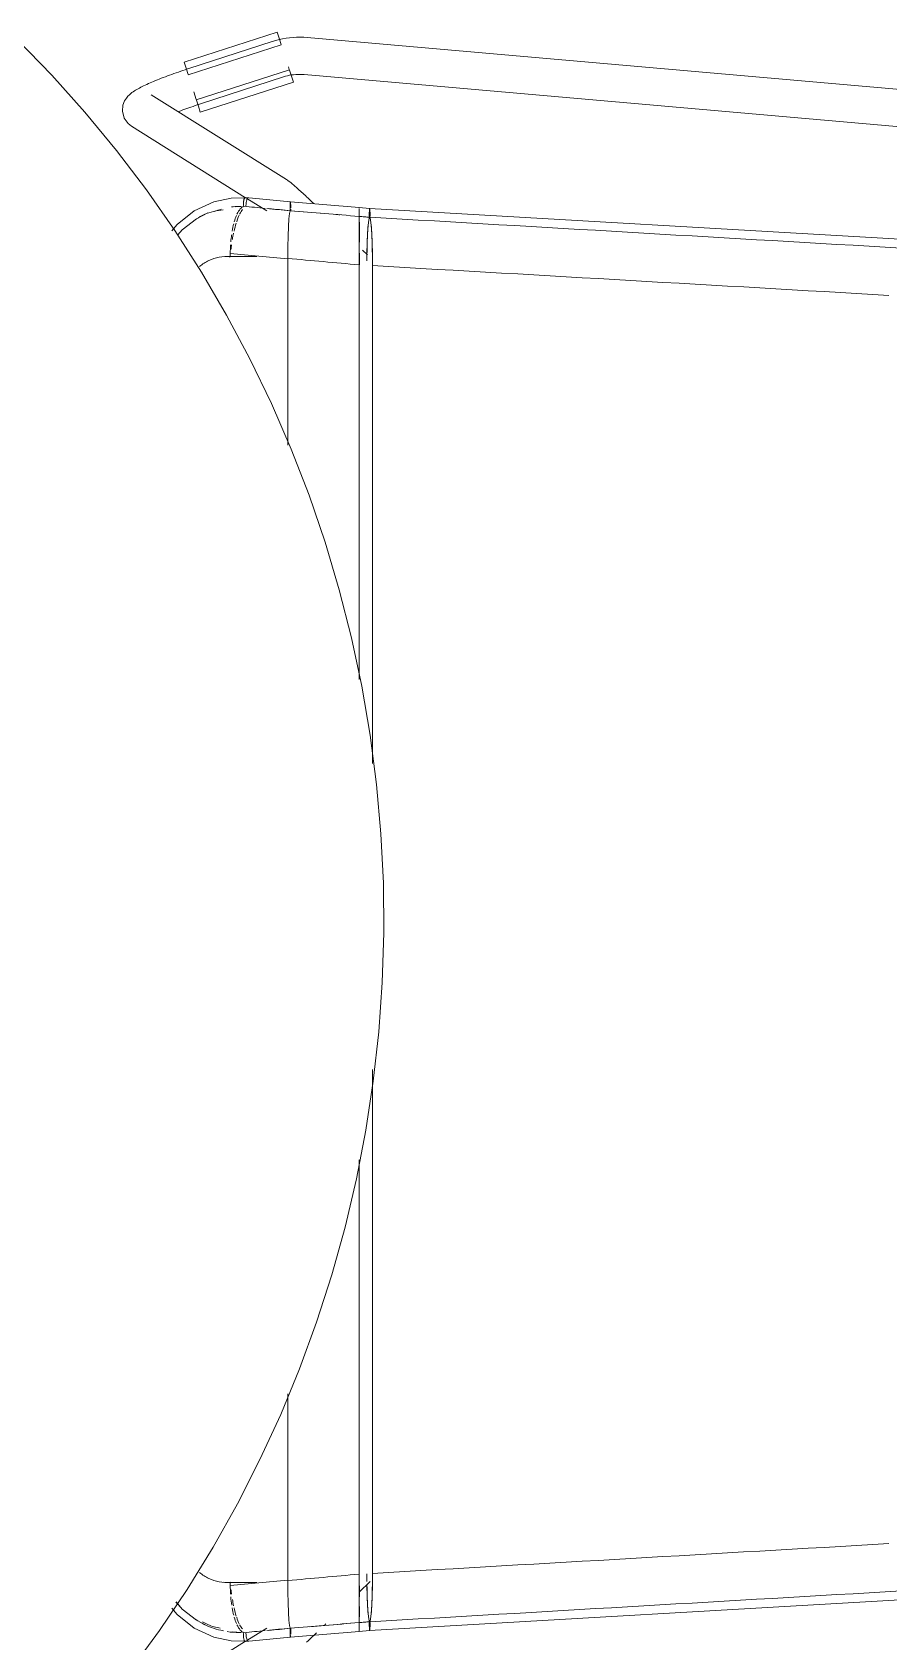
# Model space of a CAD drawing. Header units: millimetres. Extents: x 155927 to 295199, y -4084 to 97293.
# Drawn here: x 227939 to 228215, y 20969 to 21488 of the extents above; entities that cross this region are included whole.
import ezdxf

# ---------------------------------------------------------------- set-up
doc = ezdxf.new("R2010")
doc.units = ezdxf.units.MM
doc.header["$MEASUREMENT"] = 0
doc.layers.add('I-FURN', color=8, linetype='CONTINUOUS', lineweight=9)

msp = doc.modelspace()

# ---------------------------------------------------------------- linework, layer by layer
at = {"layer": 'I-FURN'}
for p, q in [((227945.47, 21474.15), (227934.34, 21485.65)), ((227988.18, 21478.31), (228018.18, 21488)), ((227989.48, 21474.27), (228019.49, 21483.95)), ((228016.54, 21485), (227989.73, 21476.28)), ((228016.59, 21485.01), (228016.54, 21485)), ((228017.69, 21485.34), (228016.59, 21485.01)), ((228018.79, 21485.63), (228017.69, 21485.34)), ((228018.18, 21488), (228018.81, 21486.04)), ((228019.91, 21485.87), (228018.79, 21485.63)), ((228018.81, 21486.04), (228019.45, 21484.07)), ((228021.03, 21486.06), (228019.91, 21485.87)), ((228022.17, 21486.21), (228021.03, 21486.06)), ((228023.3, 21486.32), (228022.17, 21486.21)), ((228024.44, 21486.38), (228023.3, 21486.32)), ((228025.58, 21486.39), (228024.44, 21486.38)), ((228026.73, 21486.36), (228025.58, 21486.39)), ((228027.87, 21486.28), (228026.73, 21486.36)), ((228471.19, 21447.33), (228027.87, 21486.28)), ((227956.13, 21462.22), (227945.47, 21474.15)), ((227980.81, 21473.11), (227981.46, 21473.37)), ((227981.46, 21473.37), (227982.13, 21473.62)), ((227982.13, 21473.62), (227982.81, 21473.88)), ((227982.81, 21473.88), (227983.49, 21474.13)), ((227983.49, 21474.13), (227984.19, 21474.38)), ((227984.19, 21474.38), (227984.9, 21474.64)), ((227984.9, 21474.64), (227985.62, 21474.89)), ((227985.62, 21474.89), (227986.34, 21475.14)), ((227986.34, 21475.14), (227987.07, 21475.4)), ((227987.07, 21475.4), (227987.8, 21475.64)), ((227987.8, 21475.64), (227988.54, 21475.89)), ((227988.81, 21476.36), (227988.18, 21478.31)), ((227988.54, 21475.89), (227989.28, 21476.14)), ((227989.44, 21474.38), (227988.81, 21476.36)), ((227989.28, 21476.14), (227989.73, 21476.28)), ((228022.09, 21475.88), (227992.09, 21466.2)), ((227993.44, 21464.87), (228020.25, 21473.58)), ((228020.25, 21473.58), (228020.89, 21473.78)), ((228020.89, 21473.78), (228021.53, 21473.94)), ((228021.53, 21473.94), (228022.17, 21474.08)), ((228021.77, 21476.87), (228022.06, 21475.98)), ((228022.13, 21475.77), (228022.77, 21473.79)), ((228022.17, 21474.08), (228022.83, 21474.2)), ((228022.77, 21473.79), (228023.4, 21471.84)), ((228022.83, 21474.2), (228023.48, 21474.29)), ((228023.48, 21474.29), (228024.14, 21474.35)), ((228024.14, 21474.35), (228024.8, 21474.38)), ((228024.8, 21474.38), (228025.46, 21474.39)), ((228025.46, 21474.39), (228026.13, 21474.38)), ((228026.13, 21474.38), (228026.79, 21474.33)), ((228026.79, 21474.33), (228026.82, 21474.33)), ((228026.82, 21474.33), (228451.32, 21437.03)), ((227970.52, 21467.84), (227970.95, 21468.21)), ((227970.95, 21468.21), (227971.35, 21468.52)), ((227971.35, 21468.52), (227971.74, 21468.8)), ((227971.74, 21468.8), (227972.13, 21469.05)), ((227972.13, 21469.05), (227972.52, 21469.3)), ((227972.52, 21469.3), (227972.92, 21469.53)), ((227972.92, 21469.53), (227973.33, 21469.76)), ((227973.33, 21469.76), (227973.75, 21469.99)), ((227973.75, 21469.99), (227974.19, 21470.22)), ((227974.19, 21470.22), (227974.65, 21470.45)), ((227974.65, 21470.45), (227975.12, 21470.68)), ((227975.12, 21470.68), (227975.62, 21470.91)), ((227975.62, 21470.91), (227976.13, 21471.15)), ((227976.13, 21471.15), (227976.65, 21471.39)), ((227976.65, 21471.39), (227977.2, 21471.63)), ((227977.2, 21471.63), (227977.76, 21471.87)), ((227977.76, 21471.87), (227978.34, 21472.11)), ((227978.34, 21472.11), (227978.93, 21472.36)), ((227978.93, 21472.36), (227979.54, 21472.61)), ((227979.54, 21472.61), (227980.17, 21472.86)), ((227980.17, 21472.86), (227980.81, 21473.11)), ((227991.25, 21468.77), (227992.06, 21466.29)), ((227993.39, 21462.15), (228023.4, 21471.84)), ((227968.27, 21462.48), (227968.45, 21464.45)), ((227968.45, 21464.45), (227968.97, 21465.83)), ((227968.97, 21465.83), (227969.54, 21466.75)), ((227969.54, 21466.75), (227970.05, 21467.37)), ((227970.05, 21467.37), (227970.52, 21467.84)), ((228021.16, 21440.49), (227977.58, 21467.79)), ((227987.09, 21462.66), (227987.72, 21462.9)), ((227987.72, 21462.9), (227988.37, 21463.13)), ((227988.37, 21463.13), (227989.03, 21463.37)), ((227989.03, 21463.37), (227989.69, 21463.61)), ((227989.69, 21463.61), (227990.37, 21463.84)), ((227990.37, 21463.84), (227991.05, 21464.07)), ((227991.05, 21464.07), (227991.73, 21464.31)), ((227991.73, 21464.31), (227992.42, 21464.54)), ((227992.76, 21464.11), (227992.13, 21466.08)), ((227992.42, 21464.54), (227993.11, 21464.76)), ((227993.39, 21462.15), (227992.76, 21464.11)), ((227993.11, 21464.76), (227993.44, 21464.87)), ((227966.31, 21449.88), (227956.13, 21462.22)), ((227968.86, 21460.25), (227968.27, 21462.48)), ((227970.08, 21458.52), (227968.86, 21460.25)), ((227970.08, 21458.52), (227971.21, 21457.63)), ((227971.21, 21457.63), (228007.97, 21434.59)), ((227986.46, 21462.43), (227987.09, 21462.66)), ((227975.98, 21437.13), (227966.31, 21449.88)), ((227985.13, 21424.01), (227975.98, 21437.13)), ((228021.16, 21440.49), (228021.49, 21440.27)), ((228021.49, 21440.27), (228021.74, 21440.09)), ((228021.74, 21440.09), (228021.97, 21439.92)), ((228021.97, 21439.92), (228022.19, 21439.74)), ((228022.19, 21439.74), (228022.42, 21439.56)), ((228022.42, 21439.56), (228022.65, 21439.37)), ((228022.65, 21439.37), (228022.89, 21439.17)), ((228022.89, 21439.17), (228023.14, 21438.96)), ((228023.14, 21438.96), (228023.41, 21438.73)), ((228023.41, 21438.73), (228023.69, 21438.49)), ((228023.69, 21438.49), (228023.98, 21438.23)), ((228023.98, 21438.23), (228024.29, 21437.96)), ((228024.29, 21437.96), (228024.61, 21437.67)), ((228024.61, 21437.67), (228024.95, 21437.37)), ((228024.95, 21437.37), (228025.3, 21437.05)), ((228025.3, 21437.05), (228025.67, 21436.72)), ((227991.41, 21430.34), (227997.72, 21433.24)), ((227997.72, 21433.24), (228003.37, 21434.45)), ((228003.37, 21434.45), (228008.83, 21434.54)), ((228022.43, 21433.24), (228007.94, 21434.66)), ((228008.34, 21434.36), (228014.79, 21430.32)), ((228022.34, 21432.3), (228022.33, 21431.85)), ((228022.33, 21431.84), (228022.34, 21432.3)), ((228022.33, 21431.85), (228022.33, 21431.36)), ((228022.33, 21431.35), (228022.33, 21431.84)), ((228022.36, 21432.69), (228022.34, 21432.3)), ((228022.34, 21432.3), (228022.36, 21432.68)), ((228022.38, 21432.98), (228022.36, 21432.69)), ((228022.36, 21432.68), (228022.38, 21432.98)), ((228022.4, 21433.17), (228022.38, 21432.98)), ((228022.4, 21433.17), (228022.43, 21433.24)), ((228022.43, 21433.24), (228022.4, 21433.17)), ((228044.63, 21431.41), (228022.43, 21433.24)), ((228022.46, 21433.18), (228022.43, 21433.24)), ((228022.43, 21433.24), (228022.46, 21433.17)), ((228022.48, 21432.99), (228022.46, 21433.18)), ((228022.46, 21433.17), (228022.48, 21432.99)), ((228022.5, 21432.7), (228022.48, 21432.99)), ((228022.48, 21432.99), (228022.5, 21432.69)), ((228022.52, 21432.31), (228022.5, 21432.7)), ((228022.5, 21432.69), (228022.52, 21432.31)), ((228022.53, 21431.86), (228022.52, 21432.31)), ((228022.52, 21432.31), (228022.53, 21431.86)), ((228022.53, 21431.37), (228022.53, 21431.86)), ((228022.53, 21431.86), (228022.53, 21431.37)), ((228025.67, 21436.72), (228026.04, 21436.38)), ((228026.04, 21436.38), (228026.43, 21436.02)), ((228026.43, 21436.02), (228026.84, 21435.65)), ((228026.84, 21435.65), (228027.25, 21435.27)), ((228027.25, 21435.27), (228027.67, 21434.88)), ((228027.67, 21434.88), (228028.11, 21434.48)), ((228028.11, 21434.48), (228028.55, 21434.07)), ((228028.55, 21434.07), (228029.01, 21433.64)), ((228029.01, 21433.64), (228029.47, 21433.21)), ((228029.47, 21433.21), (228029.94, 21432.77)), ((227985.88, 21426), (227991.41, 21430.34)), ((227987.54, 21424.27), (227992.12, 21427.76)), ((227992.12, 21427.76), (227995.8, 21429.67)), ((228021.97, 21427.76), (228021.81, 21425.28)), ((228021.82, 21425.33), (228021.97, 21427.77)), ((228021.97, 21427.78), (228022.14, 21429.5)), ((228022.14, 21429.5), (228021.97, 21427.76)), ((228022.14, 21429.5), (228022.34, 21430.39)), ((228022.34, 21430.39), (228022.14, 21429.5)), ((228022.33, 21431.36), (228022.33, 21430.86)), ((228022.33, 21430.86), (228022.33, 21431.35)), ((228022.33, 21430.86), (228022.34, 21430.39)), ((228022.34, 21430.39), (228022.33, 21430.86)), ((228022.52, 21430.4), (228022.53, 21430.87)), ((228022.53, 21430.87), (228022.52, 21430.4)), ((228044.61, 21427.69), (228044.59, 21425.94)), ((228044.59, 21425.94), (228044.61, 21427.68)), ((228044.61, 21427.68), (228044.62, 21428.57)), ((228044.62, 21428.57), (228044.61, 21427.69)), ((228044.63, 21430.87), (228044.62, 21430.48)), ((228044.62, 21430.48), (228044.63, 21430.86)), ((228044.62, 21430.03), (228044.62, 21430.48)), ((228044.62, 21430.48), (228044.62, 21430.03)), ((228044.62, 21429.54), (228044.62, 21430.03)), ((228044.62, 21430.03), (228044.62, 21429.54)), ((228044.62, 21429.04), (228044.62, 21429.54)), ((228044.62, 21429.54), (228044.62, 21429.05)), ((228044.62, 21429.05), (228044.62, 21428.57)), ((228044.62, 21428.57), (228044.62, 21429.04)), ((228044.63, 21431.41), (228047.99, 21431.14)), ((228044.63, 21431.34), (228044.63, 21431.41)), ((228044.63, 21431.41), (228044.63, 21431.34)), ((228044.63, 21431.35), (228044.63, 21431.41)), ((228044.63, 21431.41), (228044.63, 21431.35)), ((228044.63, 21430.86), (228044.63, 21431.16)), ((228044.63, 21431.16), (228044.63, 21430.87)), ((228044.64, 21430.86), (228044.64, 21430.47)), ((228044.64, 21430.48), (228044.64, 21430.86)), ((228044.64, 21430.03), (228044.64, 21430.48)), ((228044.64, 21430.47), (228044.64, 21430.02)), ((228044.64, 21429.54), (228044.64, 21430.03)), ((228044.64, 21430.02), (228044.64, 21429.53)), ((228044.64, 21429.04), (228044.64, 21429.54)), ((228044.64, 21429.53), (228044.64, 21429.04)), ((228044.64, 21429.04), (228044.64, 21428.57)), ((228044.64, 21428.57), (228044.64, 21429.04)), ((228044.65, 21427.67), (228044.67, 21425.92)), ((228044.67, 21425.92), (228044.65, 21427.67)), ((228047.68, 21427.39), (228047.49, 21425.64)), ((228047.89, 21428.3), (228047.68, 21427.39)), ((228047.89, 21430.2), (228047.88, 21429.75)), ((228047.88, 21429.75), (228047.88, 21429.26)), ((228047.88, 21429.26), (228047.88, 21428.76)), ((228047.88, 21428.76), (228047.89, 21428.3)), ((228047.91, 21430.59), (228047.89, 21430.2)), ((228047.94, 21430.88), (228047.91, 21430.59)), ((228047.96, 21431.07), (228047.94, 21430.88)), ((228047.99, 21431.14), (228047.96, 21431.07)), ((228379.9, 21411.85), (228047.99, 21431.14)), ((228048.02, 21431.07), (228047.99, 21431.14)), ((228048.04, 21430.88), (228048.02, 21431.07)), ((228048.07, 21430.59), (228048.04, 21430.88)), ((228048.08, 21430.21), (228048.07, 21430.59)), ((228048.1, 21429.76), (228048.08, 21430.21)), ((228048.09, 21428.3), (228048.1, 21428.77)), ((228048.3, 21427.41), (228048.09, 21428.3)), ((228048.1, 21429.27), (228048.1, 21429.76)), ((228048.1, 21428.77), (228048.1, 21429.27)), ((228048.49, 21425.66), (228048.3, 21427.41)), ((227984.24, 21423.95), (227985.88, 21426)), ((227993.76, 21410.54), (227985.13, 21424.01)), ((227986.14, 21422.59), (227987.54, 21424.27)), ((228021.63, 21418.75), (228021.7, 21422.19)), ((228021.7, 21422.19), (228021.63, 21418.75)), ((228021.7, 21422.25), (228021.81, 21425.29)), ((228021.81, 21425.28), (228021.7, 21422.19)), ((228044.58, 21423.44), (228044.57, 21420.3)), ((228044.57, 21420.3), (228044.58, 21423.43)), ((228044.58, 21423.44), (228044.59, 21425.94)), ((228044.59, 21425.94), (228044.58, 21423.44)), ((228044.67, 21425.92), (228044.68, 21423.42)), ((228044.68, 21423.42), (228044.67, 21425.92)), ((228044.68, 21423.42), (228044.69, 21420.29)), ((228044.69, 21420.3), (228044.68, 21423.42)), ((228047.33, 21423.15), (228047.2, 21420.03)), ((228047.49, 21425.64), (228047.33, 21423.15)), ((228048.66, 21423.16), (228048.49, 21425.66)), ((228048.78, 21420.03), (228048.66, 21423.16)), ((228003.05, 21415.54), (228003.05, 21416.59)), ((228021.63, 21418.65), (228021.6, 21414.89)), ((228021.6, 21415.01), (228021.63, 21418.65)), ((228044.57, 21416.74), (228044.57, 21420.3)), ((228044.57, 21420.3), (228044.57, 21416.74)), ((228044.57, 21416.74), (228044.57, 21412.95)), ((228044.57, 21412.95), (228044.57, 21416.73)), ((228044.69, 21416.74), (228044.69, 21412.96)), ((228044.69, 21412.96), (228044.69, 21416.74)), ((228047.24, 21416.17), (228045.71, 21417.65)), ((228047.12, 21416.48), (228047.1, 21414.22)), ((228047.2, 21420.03), (228047.12, 21416.48)), ((228048.86, 21416.47), (228048.78, 21420.03)), ((228048.88, 21412.68), (228048.86, 21416.47)), ((228011.56, 21415.6), (228001.81, 21415.6)), ((228021.6, 21414.89), (228021.6, 21354.77)), ((228021.6, 21354.77), (228021.6, 21414.89)), ((228044.57, 21279.21), (228044.57, 21412.95)), ((228044.57, 21412.95), (228044.57, 21279.21)), ((228048.88, 21252.11), (228048.88, 21412.68)), ((228048.88, 21412.68), (228048.88, 21252.11)), ((228001.83, 21396.73), (227993.76, 21410.54)), ((228009.35, 21382.6), (228001.83, 21396.73)), ((228016.3, 21368.19), (228009.35, 21382.6)), ((228022.66, 21353.51), (228016.3, 21368.19)), ((228028.44, 21338.59), (228022.66, 21353.51)), ((228033.61, 21323.45), (228028.44, 21338.59)), ((228038.17, 21308.12), (228033.61, 21323.45)), ((228042.12, 21292.61), (228038.17, 21308.12)), ((228045.44, 21276.96), (228042.12, 21292.61)), ((228048.14, 21261.19), (228045.44, 21276.96)), ((228050.2, 21245.33), (228048.14, 21261.19)), ((228051.62, 21229.39), (228050.2, 21245.33)), ((228052.41, 21213.41), (228051.62, 21229.39)), ((228052.56, 21197.41), (228052.41, 21213.41)), ((228052.06, 21181.42), (228052.56, 21197.41)), ((228050.93, 21165.46), (228052.06, 21181.42)), ((228049.16, 21149.56), (228050.93, 21165.46)), ((228048.88, 20990.78), (228048.88, 21153.38)), ((228048.88, 21153.38), (228048.88, 20990.78)), ((228046.76, 21133.75), (228049.16, 21149.56)), ((228043.73, 21118.04), (228046.76, 21133.75)), ((228044.57, 20990.52), (228044.57, 21124.15)), ((228044.57, 21124.15), (228044.57, 20990.52)), ((228040.07, 21102.46), (228043.73, 21118.04)), ((228035.79, 21087.05), (228040.07, 21102.46)), ((228030.89, 21071.81), (228035.79, 21087.05)), ((228025.4, 21056.79), (228030.89, 21071.81)), ((228019.3, 21042), (228025.4, 21056.79)), ((228021.6, 21048.69), (228021.6, 20988.57)), ((228021.6, 20988.57), (228021.6, 21048.69)), ((228012.62, 21027.46), (228019.3, 21042)), ((228005.36, 21013.2), (228012.62, 21027.46)), ((227997.54, 20999.24), (228005.36, 21013.2)), ((227989.17, 20985.61), (227997.54, 20999.24)), ((228044.57, 20986.73), (228044.57, 20990.52)), ((228044.57, 20990.52), (228044.57, 20986.73)), ((228047.1, 20990.67), (228047.11, 20988.13)), ((228379.9, 20991.61), (228047.99, 20972.33)), ((228048.86, 20987), (228048.88, 20990.78)), ((227980.26, 20972.32), (227989.17, 20985.61)), ((228001.81, 20987.87), (228011.56, 20987.87)), ((228003.05, 20986.88), (228003.05, 20987.92)), ((228021.6, 20988.57), (228021.63, 20984.81)), ((228021.63, 20984.81), (228021.6, 20988.45)), ((228044.57, 20984.72), (228048.13, 20988.15)), ((228044.57, 20983.16), (228044.57, 20986.73)), ((228044.57, 20986.73), (228044.57, 20983.16)), ((228044.69, 20986.73), (228044.69, 20983.17)), ((228044.69, 20983.17), (228044.69, 20986.72)), ((228047.12, 20986.99), (228047.2, 20983.44)), ((228048.78, 20983.43), (228048.86, 20987)), ((227985.58, 20981.54), (227987.54, 20979.2)), ((228021.7, 20981.28), (228021.63, 20984.72)), ((228021.63, 20984.71), (228021.7, 20981.28)), ((228021.7, 20981.28), (228021.81, 20978.18)), ((228021.81, 20978.18), (228021.7, 20981.21)), ((228044.58, 20980.03), (228044.57, 20983.16)), ((228044.57, 20983.16), (228044.58, 20980.03)), ((228044.59, 20977.53), (228044.58, 20980.03)), ((228044.58, 20980.03), (228044.59, 20977.52)), ((228044.68, 20980.05), (228044.67, 20977.55)), ((228044.67, 20977.54), (228044.68, 20980.04)), ((228047.2, 20983.44), (228047.33, 20980.32)), ((228047.33, 20980.32), (228047.49, 20977.82)), ((228048.49, 20977.8), (228048.66, 20980.3)), ((228048.66, 20980.3), (228048.78, 20983.43)), ((227984.24, 20979.52), (227985.88, 20977.46)), ((227985.88, 20977.46), (227991.41, 20973.13)), ((227987.54, 20979.2), (227992.12, 20975.7)), ((227992.12, 20975.7), (227995.8, 20973.79)), ((228021.81, 20978.18), (228021.97, 20975.7)), ((228021.97, 20975.7), (228021.82, 20978.14)), ((228021.97, 20975.7), (228022.14, 20973.97)), ((228022.14, 20973.96), (228021.97, 20975.68)), ((228044.59, 20977.52), (228044.61, 20975.78)), ((228044.61, 20975.78), (228044.59, 20977.52)), ((228044.62, 20974.89), (228044.61, 20975.78)), ((228044.61, 20975.78), (228044.62, 20974.89)), ((228044.62, 20974.42), (228044.62, 20974.89)), ((228044.62, 20974.89), (228044.62, 20974.42)), ((228044.64, 20974.9), (228044.64, 20974.43)), ((228044.64, 20974.43), (228044.64, 20974.9)), ((228044.67, 20977.55), (228044.65, 20975.8)), ((228044.65, 20975.79), (228044.67, 20977.54)), ((228047.49, 20977.82), (228047.68, 20976.07)), ((228047.68, 20976.07), (228047.89, 20975.17)), ((228047.89, 20975.17), (228047.88, 20974.7)), ((228047.88, 20974.7), (228047.88, 20974.2)), ((228048.09, 20975.16), (228048.3, 20976.05)), ((228048.1, 20974.69), (228048.09, 20975.16)), ((228048.1, 20974.2), (228048.1, 20974.69)), ((228048.3, 20976.05), (228048.49, 20977.8)), ((227970.82, 20959.4), (227980.26, 20972.32)), ((227991.41, 20973.13), (227997.72, 20970.23)), ((227997.72, 20970.23), (228003.37, 20969.01)), ((228022.43, 20970.22), (228007.94, 20968.8)), ((228014.79, 20973.14), (228008.34, 20969.11)), ((228022.14, 20973.97), (228022.34, 20973.07)), ((228022.34, 20973.08), (228022.14, 20973.96)), ((228022.33, 20972.61), (228022.34, 20973.08)), ((228022.34, 20973.07), (228022.33, 20972.6)), ((228022.33, 20972.11), (228022.33, 20972.61)), ((228022.33, 20972.6), (228022.33, 20972.11)), ((228022.33, 20972.11), (228022.33, 20971.61)), ((228022.33, 20971.62), (228022.33, 20972.11)), ((228022.34, 20971.17), (228022.33, 20971.62)), ((228022.33, 20971.61), (228022.34, 20971.16)), ((228022.36, 20970.78), (228022.34, 20971.17)), ((228022.34, 20971.16), (228022.36, 20970.78)), ((228022.36, 20970.78), (228022.38, 20970.48)), ((228022.38, 20970.49), (228022.36, 20970.78)), ((228022.38, 20970.48), (228022.4, 20970.29)), ((228022.43, 20970.23), (228022.4, 20970.3)), ((228022.4, 20970.29), (228022.43, 20970.22)), ((228044.63, 20972.05), (228022.43, 20970.23)), ((228022.43, 20970.22), (228022.46, 20970.29)), ((228022.46, 20970.29), (228022.43, 20970.23)), ((228022.46, 20970.29), (228022.48, 20970.48)), ((228022.48, 20970.48), (228022.46, 20970.29)), ((228022.48, 20970.48), (228022.5, 20970.77)), ((228022.5, 20970.77), (228022.48, 20970.48)), ((228022.53, 20972.59), (228022.52, 20973.06)), ((228022.52, 20973.06), (228022.53, 20972.59)), ((228022.52, 20971.15), (228022.53, 20971.6)), ((228022.53, 20971.6), (228022.52, 20971.15)), ((228022.53, 20972.09), (228022.53, 20972.59)), ((228022.53, 20972.59), (228022.53, 20972.1)), ((228022.53, 20972.1), (228022.53, 20971.6)), ((228022.53, 20971.6), (228022.53, 20972.09)), ((228028.55, 20969.4), (228029.01, 20969.82)), ((228029.01, 20969.82), (228029.47, 20970.25)), ((228029.47, 20970.25), (228029.94, 20970.69)), ((228029.94, 20970.69), (228030.42, 20971.14)), ((228030.42, 20971.14), (228030.9, 20971.6)), ((228033.39, 20973.96), (228033.89, 20974.44)), ((228044.62, 20973.93), (228044.62, 20974.42)), ((228044.62, 20974.42), (228044.62, 20973.92)), ((228044.62, 20973.44), (228044.62, 20973.93)), ((228044.62, 20973.92), (228044.62, 20973.43)), ((228044.62, 20972.98), (228044.62, 20973.44)), ((228044.62, 20973.43), (228044.62, 20972.98)), ((228044.63, 20972.6), (228044.62, 20972.98)), ((228044.62, 20972.98), (228044.63, 20972.6)), ((228044.64, 20972.61), (228044.63, 20972.31)), ((228044.63, 20972.31), (228044.63, 20972.6)), ((228044.63, 20972.6), (228044.63, 20972.31)), ((228044.63, 20972.31), (228044.64, 20972.6)), ((228044.63, 20972.06), (228047.99, 20972.32)), ((228044.63, 20972.31), (228044.63, 20972.12)), ((228044.63, 20972.12), (228044.63, 20972.31)), ((228044.63, 20972.31), (228044.63, 20972.12)), ((228044.63, 20972.12), (228044.63, 20972.31)), ((228044.63, 20972.12), (228044.63, 20972.06)), ((228044.63, 20972.06), (228044.63, 20972.12)), ((228044.63, 20972.12), (228044.63, 20972.05)), ((228044.63, 20972.05), (228044.63, 20972.12)), ((228044.64, 20974.43), (228044.64, 20973.93)), ((228044.64, 20973.93), (228044.64, 20974.43)), ((228044.64, 20973.93), (228044.64, 20973.44)), ((228044.64, 20973.44), (228044.64, 20973.93)), ((228044.64, 20973.44), (228044.64, 20972.99)), ((228044.64, 20972.99), (228044.64, 20973.44)), ((228044.64, 20972.99), (228044.64, 20972.61)), ((228044.64, 20972.6), (228044.64, 20972.99)), ((228047.88, 20974.2), (228047.88, 20973.71)), ((228047.88, 20973.71), (228047.89, 20973.26)), ((228047.89, 20973.26), (228047.91, 20972.88)), ((228047.91, 20972.88), (228047.94, 20972.59)), ((228047.94, 20972.59), (228047.96, 20972.4)), ((228047.96, 20972.4), (228047.99, 20972.33)), ((228047.99, 20972.33), (228048.02, 20972.39)), ((228048.02, 20972.39), (228048.04, 20972.58)), ((228048.04, 20972.58), (228048.07, 20972.87)), ((228048.07, 20972.87), (228048.08, 20973.25)), ((228048.08, 20973.25), (228048.1, 20973.71)), ((228048.1, 20973.71), (228048.1, 20974.2)), ((228007.97, 20968.87), (227971.21, 20945.84)), ((228003.37, 20969.01), (228008.83, 20968.92)), ((228027.67, 20968.58), (228028.11, 20968.99)), ((228028.11, 20968.99), (228028.55, 20969.4))]:
    msp.add_line(p, q, dxfattribs=at)
for points in [[(228003.39, 21431.65), (228004.2, 21431.74), (228005.03, 21431.75), (228005.85, 21431.74)], [(228006.55, 21431.79), (228005.9, 21431.78), (228005.25, 21431.74), (228004.61, 21431.68)], [(228005.21, 21429.28), (228005.54, 21429.97), (228006.24, 21431.12), (228006.99, 21431.68), (228007.38, 21431.83)], [(228014.28, 21431.16), (228011.96, 21431.38), (228009.66, 21431.6), (228007.38, 21431.83)], [(228008.69, 21434.48), (228008.64, 21434.44), (228008.55, 21434.32), (228008.42, 21434.02), (228008.3, 21433.63), (228008.2, 21433.18), (228008.14, 21432.69), (228008.11, 21432.19), (228008.11, 21431.87), (228008.12, 21431.72)], [(228000.14, 21430.86), (227999.41, 21430.66), (227998.69, 21430.42), (227997.99, 21430.16)], [(228004.33, 21426.85), (228004.54, 21427.58), (228004.77, 21428.21), (228005.02, 21428.81)], [(228005.95, 21429), (228005.66, 21428.36), (228005.38, 21427.62), (228005.12, 21426.8)], [(228007.03, 21430.82), (228006.7, 21430.41), (228006.38, 21429.89), (228006.07, 21429.25)], [(228022.34, 21430.39), (228019.81, 21430.63), (228017.29, 21430.87), (228014.8, 21431.11)], [(228022.52, 21430.4), (228020.15, 21430.64), (228017.78, 21430.87), (228015.44, 21431.11)], [(228022.34, 21430.39), (228026.05, 21430.08), (228033.47, 21429.48), (228040.9, 21428.88), (228044.62, 21428.57)], [(228022.52, 21430.4), (228026.17, 21430.1), (228029.82, 21429.8), (228033.47, 21429.49)], [(228037.08, 21429.19), (228037.49, 21429.16), (228037.9, 21429.13), (228038.32, 21429.09)], [(228048.09, 21428.3), (228047.51, 21428.35), (228046.36, 21428.44), (228045.2, 21428.53), (228044.62, 21428.57)], [(228047.89, 21428.3), (228047.35, 21428.34), (228046.26, 21428.43), (228045.18, 21428.52), (228044.64, 21428.57)], [(228047.89, 21428.3), (228047.87, 21428.89), (228047.88, 21430.4), (228047.95, 21431.14), (228047.99, 21431.14)], [(228048.09, 21428.3), (228103.49, 21425.08), (228214.26, 21418.64), (228324.85, 21412.2), (228380.09, 21408.98)], [(228003.22, 21420.31), (228003.28, 21421.1), (228003.37, 21421.87), (228003.47, 21422.62)], [(228003.65, 21423.8), (228003.79, 21424.64), (228003.96, 21425.44), (228004.15, 21426.18)], [(228004.11, 21423.12), (228003.98, 21422.47), (228003.84, 21421.81), (228003.72, 21421.13)], [(228004.96, 21426.37), (228004.71, 21425.57), (228004.48, 21424.69), (228004.27, 21423.78)], [(228003.05, 21416.59), (228003.06, 21417.54), (228003.09, 21418.47), (228003.15, 21419.38)], [(228021.6, 21414.89), (228018.46, 21415.2), (228012.22, 21415.79), (228006.08, 21416.33), (228003.05, 21416.59)], [(228003.46, 21419.43), (228003.4, 21418.96), (228003.34, 21418.48), (228003.3, 21418)], [(228001.53, 21415.59), (228002.04, 21415.61), (228002.54, 21415.59), (228003.05, 21415.54)], [(228021.6, 21415.01), (228025.42, 21414.67), (228029.25, 21414.32), (228033.08, 21413.98)], [(228033.08, 21413.98), (228036.9, 21413.64), (228040.73, 21413.29), (228044.57, 21412.95)], [(228048.88, 21412.68), (228104.41, 21409.49), (228159.94, 21406.29), (228215.38, 21403.1)], [(228215.38, 21000.37), (228159.91, 20997.17), (228104.41, 20993.98), (228048.88, 20990.78)], [(228044.57, 20990.52), (228040.73, 20990.17), (228036.9, 20989.83), (228033.08, 20989.49)], [(228047.11, 20988.13), (228047.1, 20988.97), (228047.1, 20989.82), (228047.1, 20990.67)], [(228048.09, 20975.16), (228103.49, 20978.38), (228214.26, 20984.82), (228324.85, 20991.26), (228380.09, 20994.48)], [(228003.05, 20987.92), (228002.27, 20987.85), (228001.49, 20987.84), (228000.72, 20987.9)], [(228021.6, 20988.57), (228018.47, 20988.27), (228012.22, 20987.68), (228006.08, 20987.13), (228003.05, 20986.88)], [(228003.15, 20984.09), (228003.09, 20985), (228003.06, 20985.93), (228003.05, 20986.88)], [(228003.28, 20985.46), (228003.34, 20984.98), (228003.4, 20984.51), (228003.47, 20984.05)], [(228033.08, 20989.49), (228029.25, 20989.14), (228025.42, 20988.8), (228021.6, 20988.45)], [(227986.72, 20980.14), (227986.31, 20980.57), (227985.92, 20981.02), (227985.53, 20981.48)], [(228003.52, 20980.52), (228003.39, 20981.37), (228003.28, 20982.25), (228003.21, 20983.16)], [(228003.73, 20982.35), (228003.85, 20981.67), (228003.98, 20981.01), (228004.11, 20980.35)], [(228004.15, 20977.29), (228003.96, 20978.03), (228003.8, 20978.84), (228003.65, 20979.67)], [(228004.26, 20979.69), (228004.48, 20978.77), (228004.71, 20977.82), (228004.96, 20976.97)], [(228005.01, 20974.64), (228004.77, 20975.23), (228004.53, 20975.89), (228004.33, 20976.62)], [(228005.11, 20976.65), (228005.37, 20975.84), (228005.66, 20975.03), (228005.95, 20974.47)], [(228022.34, 20973.08), (228026.05, 20973.38), (228033.47, 20973.98), (228040.9, 20974.59), (228044.62, 20974.89)], [(228048.09, 20975.16), (228047.51, 20975.12), (228046.36, 20975.03), (228045.2, 20974.94), (228044.62, 20974.89)], [(228047.89, 20975.17), (228047.35, 20975.12), (228046.26, 20975.03), (228045.18, 20974.94), (228044.64, 20974.9)], [(228005.85, 20971.67), (228004.59, 20971.69), (228003.33, 20971.78), (228002.09, 20971.97)], [(228003.87, 20971.87), (228004.76, 20971.76), (228005.66, 20971.74), (228006.56, 20971.74)], [(228007.38, 20971.64), (228006.99, 20971.78), (228006.24, 20972.35), (228005.54, 20973.49), (228005.21, 20974.19)], [(228006.07, 20974.22), (228006.38, 20973.59), (228006.7, 20973.19), (228007.02, 20972.86)], [(228014.28, 20972.31), (228011.96, 20972.08), (228009.66, 20971.86), (228007.38, 20971.64)], [(228022.34, 20973.07), (228019.81, 20972.84), (228017.29, 20972.6), (228014.8, 20972.36)], [(228022.34, 20973.04), (228020.03, 20972.81), (228017.71, 20972.59), (228015.44, 20972.36)]]:
    msp.add_open_spline(points, degree=3, dxfattribs=at)
for points, knots in [([(228007.38, 21431.83), (228007.36, 21431.97), (228007.33, 21432.25), (228007.31, 21432.68), (228007.33, 21433.05), (228007.35, 21433.34), (228007.38, 21433.61), (228007.43, 21433.86), (228007.49, 21434.09), (228007.56, 21434.28), (228007.66, 21434.48), (228007.75, 21434.58), (228007.79, 21434.61)], [0, 0, 0, 0, 0.0555556, 0.1111111, 0.1666667, 0.1944444, 0.2222222, 0.2777778, 0.3055556, 0.3333333, 0.3888889, 0.4444444, 0.4444444, 0.4444444, 0.4444444]), ([(227992.14, 21427.76), (227992.96, 21428.27), (227995.68, 21429.85), (227998.67, 21430.45), (228000.77, 21430.73)], [-0.4024189, -0.4024189, -0.4024189, -0.4024189, -0.3333333, -0.1789981, -0.1789981, -0.1789981, -0.1789981]), ([(228047.1, 21414.22), (228047.11, 21416.25), (228047.17, 21419.47), (228047.32, 21423.26), (228047.54, 21426.61), (228047.75, 21428.01), (228047.89, 21428.3)], [-0.9335619, -0.9335619, -0.9335619, -0.9335619, -0.6666667, -0.5, -0.3333333, 0, 0, 0, 0]), ([(228047.99, 21431.14), (228048.01, 21431.14), (228048.04, 21431), (228048.07, 21430.61), (228048.09, 21430.23), (228048.1, 21429.77), (228048.1, 21429.27), (228048.1, 21428.77), (228048.09, 21428.45), (228048.09, 21428.3)], [-0.498493, -0.498493, -0.498493, -0.498493, -0.375, -0.3125, -0.25, -0.1875, -0.125, -0.0625, 0, 0, 0, 0]), ([(228048.09, 21428.3), (228048.23, 21428.03), (228048.44, 21426.64), (228048.66, 21423.28), (228048.79, 21420.11), (228048.87, 21416.51), (228048.88, 21413.96), (228048.88, 21412.68)], [-1, -1, -1, -1, -0.666667, -0.5, -0.333333, -0.166667, 0, 0, 0, 0]), ([(227993.16, 21412.43), (227994.06, 21413.2), (227997.06, 21415.13), (228000.66, 21415.76), (228003.05, 21415.54)], [0.5, 0.5, 0.5, 0.5, 0.6666667, 1, 1, 1, 1]), ([(228003.05, 20987.92), (228000.66, 20987.71), (227997.06, 20988.34), (227994.06, 20990.27), (227993.16, 20991.03)], [0, 0, 0, 0, 0.3333333, 0.5, 0.5, 0.5, 0.5]), ([(228048.88, 20990.78), (228048.88, 20989.51), (228048.87, 20986.96), (228048.79, 20983.35), (228048.66, 20980.19), (228048.44, 20976.83), (228048.23, 20975.44), (228048.09, 20975.16)], [-1, -1, -1, -1, -0.833333, -0.666667, -0.5, -0.333333, 0, 0, 0, 0]), ([(228047.89, 20975.17), (228047.75, 20975.46), (228047.54, 20976.85), (228047.32, 20980.2), (228047.19, 20983.36), (228047.14, 20985.75), (228047.12, 20986.98)], [-1, -1, -1, -1, -0.6666667, -0.5, -0.3333333, -0.1666667, -0.1666667, -0.1666667, -0.1666667]), ([(228000.81, 20972.22), (227998.69, 20972.66), (227995.61, 20973.67), (227992.85, 20975.3), (227991.98, 20975.89)], [0.1763318, 0.1763318, 0.1763318, 0.1763318, 0.3333333, 0.408557, 0.408557, 0.408557, 0.408557]), ([(227994.04, 20975.17), (227994.63, 20974.83), (227996.48, 20973.81), (227998.46, 20973.31), (227999.83, 20973.08)], [0.6175454, 0.6175454, 0.6175454, 0.6175454, 0.6666667, 0.7702374, 0.7702374, 0.7702374, 0.7702374]), ([(228028.63, 20973.57), (228030.28, 20973.71), (228035.61, 20974.15), (228040.95, 20974.59), (228044.64, 20974.9)], [0.2766114, 0.2766114, 0.2766114, 0.2766114, 0.5, 1, 1, 1, 1]), ([(228047.99, 20972.32), (228047.97, 20972.32), (228047.94, 20972.46), (228047.91, 20972.86), (228047.89, 20973.25), (228047.88, 20973.7), (228047.88, 20974.2), (228047.88, 20974.7), (228047.89, 20975.02), (228047.89, 20975.17)], [-0.5, -0.5, -0.5, -0.5, -0.375, -0.3125, -0.25, -0.1875, -0.125, -0.0625, 0, 0, 0, 0]), ([(228048.09, 20975.16), (228048.1, 20974.94), (228048.1, 20974.45), (228048.1, 20973.81), (228048.09, 20973.35), (228048.07, 20972.94), (228048.04, 20972.49), (228048.01, 20972.32), (228047.99, 20972.32)], [-1, -1, -1, -1, -0.90625, -0.8125, -0.765625, -0.71875, -0.625, -0.501507, -0.501507, -0.501507, -0.501507]), ([(228007.79, 20968.85), (228007.77, 20968.87), (228007.72, 20968.91), (228007.64, 20969.02), (228007.55, 20969.21), (228007.44, 20969.53), (228007.37, 20969.93), (228007.33, 20970.28), (228007.32, 20970.66), (228007.32, 20971.1), (228007.36, 20971.46), (228007.38, 20971.64)], [0.5555556, 0.5555556, 0.5555556, 0.5555556, 0.5833333, 0.6180556, 0.6527778, 0.7222222, 0.7916667, 0.8263889, 0.8611111, 0.9305556, 1, 1, 1, 1]), ([(228008.12, 20971.74), (228008.1, 20971.52), (228008.11, 20971.03), (228008.2, 20970.28), (228008.35, 20969.61), (228008.52, 20969.18), (228008.64, 20969.03), (228008.69, 20968.99)], [-1, -1, -1, -1, -0.90625, -0.8125, -0.71875, -0.625, -0.5625, -0.5625, -0.5625, -0.5625])]:
    msp.add_open_spline(points, degree=3, knots=knots, dxfattribs=at)

doc.saveas('drawing.dxf')
